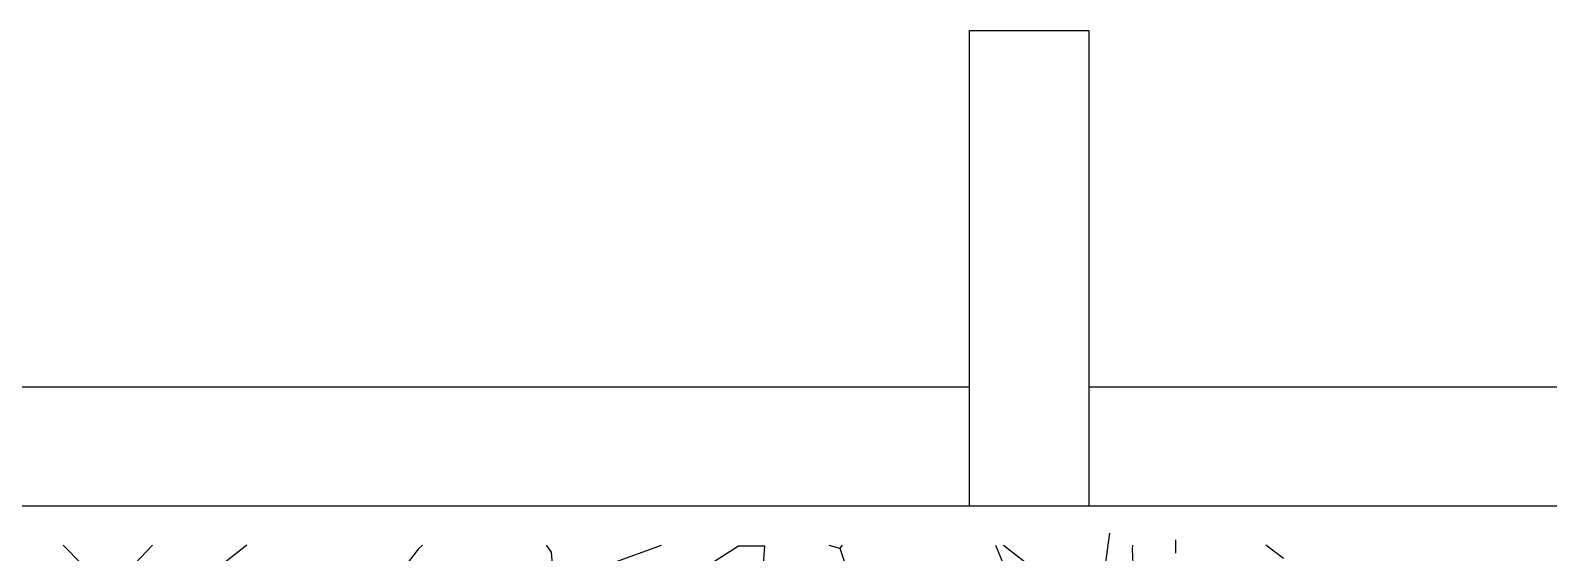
# Model space of a CAD drawing. Header units: millimetres. Extents: x 182 to 305, y 81 to 164.
# Drawn here: x 260.4398 to 260.7586, y 109.6328 to 109.7426 of the extents above; entities that cross this region are included whole.
import ezdxf

# ---------------------------------------------------------------- set-up
doc = ezdxf.new("R2010")
doc.units = ezdxf.units.MM
for name, color, linetype in [('86', 7, 'Continuous'), ('LF', 7, 'Continuous'), ('VISTA-2P', 7, 'Continuous')]:
    doc.layers.add(name, color=color, linetype=linetype)

msp = doc.modelspace()

# ---------------------------------------------------------------- linework, layer by layer
at = {"layer": '86', "color": 252}
for p, q in [((260.666455, 109.636878), (260.665072, 109.627192)), ((260.666455, 109.636878), (260.665072, 109.627192)), ((260.446694, 109.634407), (260.450611, 109.630367)), ((260.446694, 109.634407), (260.450611, 109.630367)), ((260.461679, 109.630367), (260.465509, 109.634407)), ((260.461679, 109.630367), (260.465509, 109.634407)), ((260.485312, 109.634407), (260.471368, 109.623451)), ((260.485312, 109.634407), (260.471368, 109.623451)), ((260.521264, 109.633545), (260.513639, 109.62356)), ((260.521264, 109.633545), (260.513639, 109.62356)), ((260.522189, 109.634407), (260.521264, 109.633545)), ((260.522189, 109.634407), (260.521264, 109.633545)), ((260.549224, 109.63288), (260.548232, 109.634407)), ((260.549224, 109.63288), (260.548232, 109.634407)), ((260.588493, 109.634171), (260.553902, 109.612033)), ((260.588493, 109.634171), (260.553902, 109.612033)), ((260.561936, 109.630583), (260.57232, 109.634407)), ((260.561936, 109.630583), (260.57232, 109.634407)), ((260.594031, 109.634171), (260.588493, 109.634171)), ((260.594031, 109.634171), (260.588493, 109.634171)), ((260.593705, 109.629551), (260.594031, 109.634171)), ((260.593705, 109.629551), (260.594031, 109.634171)), ((260.607458, 109.634407), (260.609825, 109.63373)), ((260.607458, 109.634407), (260.609825, 109.63373)), ((260.610277, 109.634407), (260.609825, 109.63373)), ((260.610277, 109.634407), (260.609825, 109.63373)), ((260.609825, 109.63373), (260.611212, 109.629579)), ((260.609825, 109.63373), (260.611212, 109.629579)), ((260.642461, 109.634407), (260.644315, 109.629957)), ((260.642461, 109.634407), (260.644315, 109.629957)), ((260.644146, 109.634407), (260.648575, 109.630961)), ((260.644146, 109.634407), (260.648575, 109.630961)), ((260.671272, 109.634407), (260.671149, 109.633545)), ((260.671272, 109.634407), (260.671149, 109.633545)), ((260.671149, 109.633545), (260.67242, 109.60958)), ((260.671149, 109.633545), (260.67242, 109.60958)), ((260.680295, 109.635495), (260.680295, 109.632726)), ((260.680295, 109.635495), (260.680295, 109.632726)), ((260.702922, 109.631548), (260.699218, 109.634407)), ((260.702922, 109.631548), (260.699218, 109.634407)), ((260.551133, 109.610651), (260.549224, 109.63288)), ((260.551133, 109.610651), (260.549224, 109.63288))]:
    msp.add_line(p, q, dxfattribs=at)
at = {"layer": 'LF', "color": 252}
for p, q in [((260.637055, 109.667592), (259.862055, 109.667592)), ((260.637055, 109.667592), (259.862055, 109.667592)), ((260.948916, 109.667592, -1322.203034), (260.662055, 109.667592)), ((260.948916, 109.667592, -1322.203034), (260.662055, 109.667592)), ((260.948249, 109.642592), (255.036942, 109.642592))]:
    msp.add_line(p, q, dxfattribs=at)
at = {"layer": 'VISTA-2P', "color": 252}
for p, q in [((260.637055, 109.642592), (260.637055, 109.742592)), ((260.637055, 109.742592), (260.662055, 109.742592)), ((260.637055, 109.642592), (260.637055, 109.742592)), ((260.637055, 109.742592), (260.662055, 109.742592)), ((260.662055, 109.742592), (260.662055, 109.642592)), ((260.662055, 109.742592), (260.662055, 109.642592)), ((260.662055, 109.642592), (260.637055, 109.642592)), ((260.662055, 109.642592), (260.637055, 109.642592))]:
    msp.add_line(p, q, dxfattribs=at)

doc.saveas('drawing.dxf')
